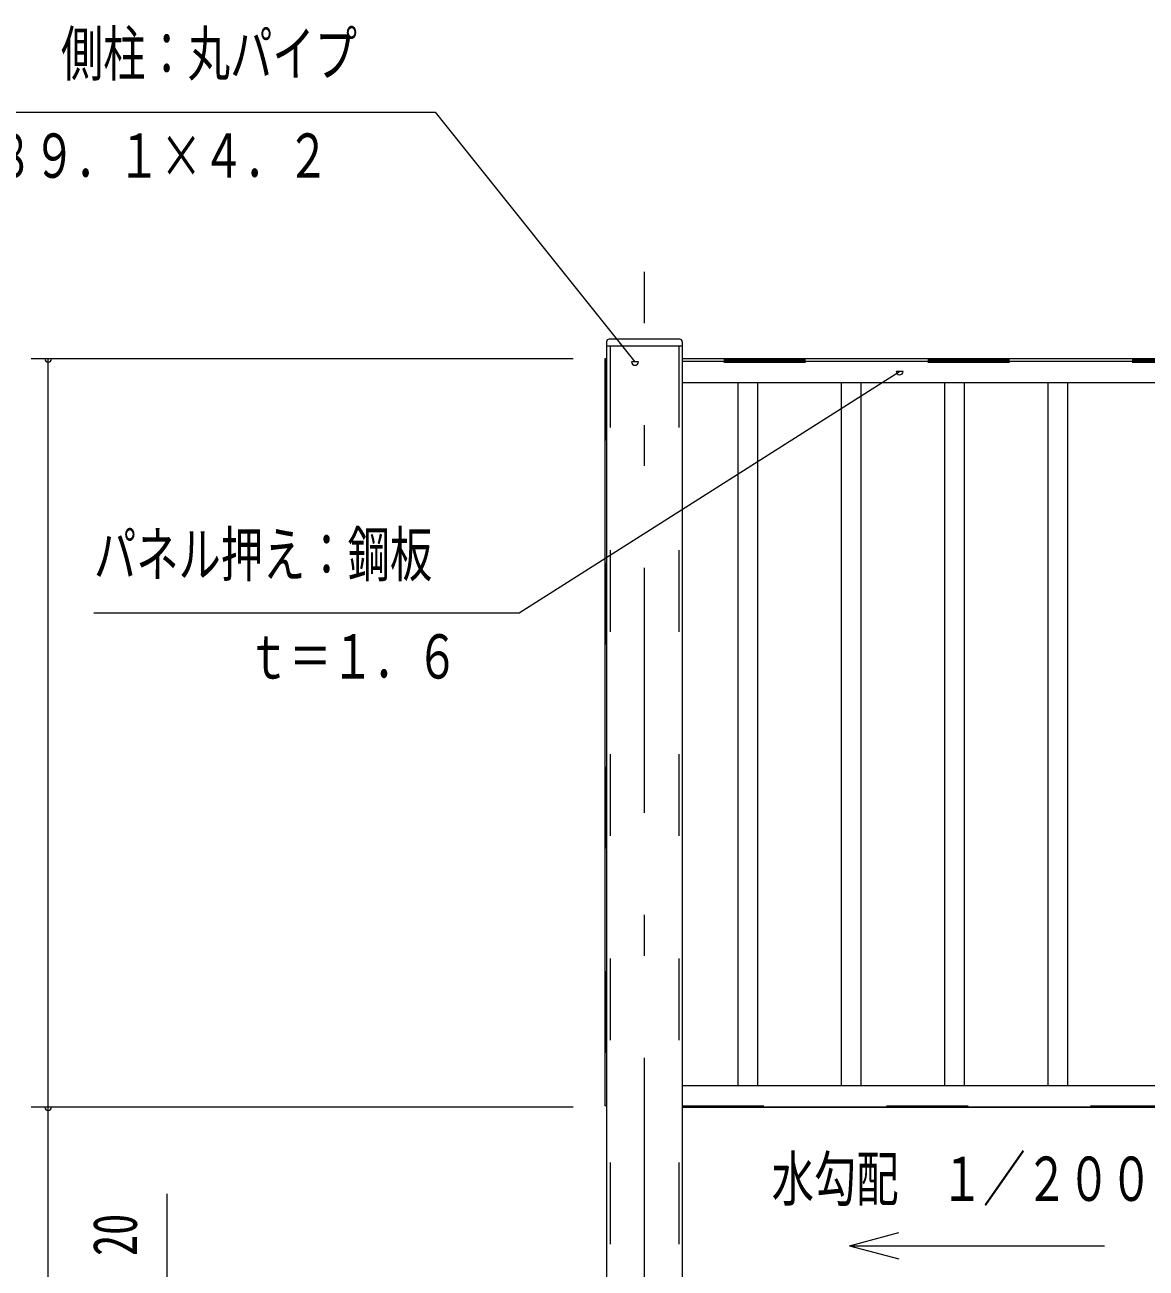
# Model space of a CAD drawing. Units: millimetres, scale not verified. Extents: x -26655 to 26659, y -10500 to 10500.
# Drawn here: x 16041 to 19337, y 1197 to 4851 of the extents above; entities that cross this region are included whole.
import ezdxf
from ezdxf.enums import TextEntityAlignment as Align

# ---------------------------------------------------------------- set-up
doc = ezdxf.new("R2010")
doc.units = ezdxf.units.MM
doc.header["$LTSCALE"] = 60
doc.linetypes.add('USER2', pattern=[10, 4, -6])
doc.linetypes.add('USER3', pattern=[24, 12, -5, 2, -5])
for name, color, linetype, lineweight in [('0-6_2-02BOLD', 7, 'Continuous', 18), ('0-7_2-12HIDDEN', 3, 'USER2', 18), ('0-8_2-22CENTER', 3, 'USER3', 18), ('0-9_2-42THIN', 4, 'Continuous', 18), ('0-A_2-52DIM', 3, 'Continuous', 18)]:
    doc.layers.add(name, color=color, linetype=linetype, lineweight=lineweight)
doc.styles.add('ＭＳ ゴシック', font='')
doc.styles.get('ＭＳ ゴシック').set_extended_font_data('MS Gothic')

msp = doc.modelspace()

# ---------------------------------------------------------------- linework, layer by layer
at = {"layer": '0-6_2-02BOLD'}
for p, q in [((17751.04, 3919.93), (17751.04, 469.93)), ((17966.29, 3927.43), (17758.54, 3927.43)), ((17973.79, 3919.93), (17973.79, 469.93)), ((17751.04, 3907.43), (17973.79, 3907.43)), ((21336.04, 3869.93), (17973.79, 3869.93)), ((21336.04, 3861.93), (17973.79, 3861.93)), ((21336.04, 3799.43), (17973.79, 3799.43)), ((17973.79, 1733.43), (21336.04, 1733.43)), ((17751.04, 1673.93), (17746.17, 1673.93)), ((17973.79, 1670.93), (21336.04, 1670.93)), ((17973.79, 1669.93), (21336.04, 1669.93))]:
    msp.add_line(p, q, dxfattribs=at)
msp.add_lwpolyline([(17751.04, 3869.93), (17746.17, 3869.93), (17746.17, 1673.93)], dxfattribs=at)
for centre, start, end in [((17758.54, 3919.93), 90, 180), ((17966.29, 3919.93), 0, 90)]:
    msp.add_arc(centre, 7.5, start, end, dxfattribs=at)
at = {"layer": '0-7_2-12HIDDEN'}
for p, q in [((17761.54, 3907.43), (17761.54, 469.93)), ((17963.29, 3907.43), (17963.29, 469.93)), ((17749.16, 3869.93), (17749.16, 1673.93)), ((21336.04, 3865.93), (17973.79, 3865.93)), ((21336.04, 3858.93), (17973.79, 3858.93)), ((17973.79, 1673.93), (21336.04, 1673.93))]:
    msp.add_line(p, q, dxfattribs=at)
at = {"layer": '0-8_2-22CENTER'}
msp.add_line((17862.49, 1094.93), (17862.49, 4125.61), dxfattribs=at)
at = {"layer": '0-9_2-42THIN'}
for p, q in [((18137.41, 3799.43), (18137.41, 1733.43)), ((18194.91, 3799.43), (18194.91, 1733.43)), ((18441.16, 3799.43), (18441.16, 1733.43)), ((18498.66, 3799.43), (18498.66, 1733.43)), ((18744.91, 3799.43), (18744.91, 1733.43)), ((18802.41, 3799.43), (18802.41, 1733.43)), ((19048.66, 3799.43), (19048.66, 1733.43)), ((19106.16, 3799.43), (19106.16, 1733.43))]:
    msp.add_line(p, q, dxfattribs=at)
at = {"layer": '0-A_2-52DIM'}
for p, q in [((15847.42, 4594.93), (17247.42, 4594.93)), ((17247.42, 4594.93), (17834.8, 3860.57)), ((17653.22, 3869.93), (16059.92, 3869.93)), ((16119.92, 3869.93), (16099.92, 3869.93)), ((16109.92, -75.07), (16109.92, 3869.93)), ((17844.8, 3860.57), (17824.8, 3860.57)), ((17494.38, 3123.03), (18612.69, 3832.55)), ((18622.69, 3832.55), (18602.69, 3832.55)), ((16244.38, 3123.03), (17494.38, 3123.03)), ((17653.22, 1669.93), (16059.92, 1669.93)), ((16119.92, 1669.93), (16099.92, 1669.93)), ((16459.92, 1027.83), (16459.92, 1414.93)), ((18465.09, 1262.63), (18609.98, 1301.46)), ((18465.09, 1262.63), (18609.98, 1223.81)), ((18465.09, 1262.63), (19215.09, 1262.63))]:
    msp.add_line(p, q, dxfattribs=at)
for centre in [(16109.92, 3869.93), (17834.8, 3860.57), (18612.69, 3832.55), (16109.92, 1669.93)]:
    msp.add_arc(centre, 10, 180, 0, dxfattribs=at)

# ---------------------------------------------------------------- texts
at = {"layer": '0-A_2-52DIM', "color": 7, "style": 'ＭＳ ゴシック', "width": 0.7}
for s, p in [('側柱：丸パイプ', (16147.42, 4662.69)), ('φ８９．１×４．２', (15847.42, 4362.69)), ('パネル押え：鋼板', (16244.38, 3190.8)), ('ｔ＝１．６', (16694.38, 2890.8)), ('水勾配\u3000１／２００', (18236.63, 1355.4))]:
    msp.add_text(s, height=130.2, dxfattribs=at).set_placement(p, align=Align.BOTTOM_LEFT)
msp.add_text('20', height=130.2, rotation=90, dxfattribs=at).set_placement((16409.91, 1232.61), align=Align.BOTTOM_LEFT)

doc.saveas('drawing.dxf')
